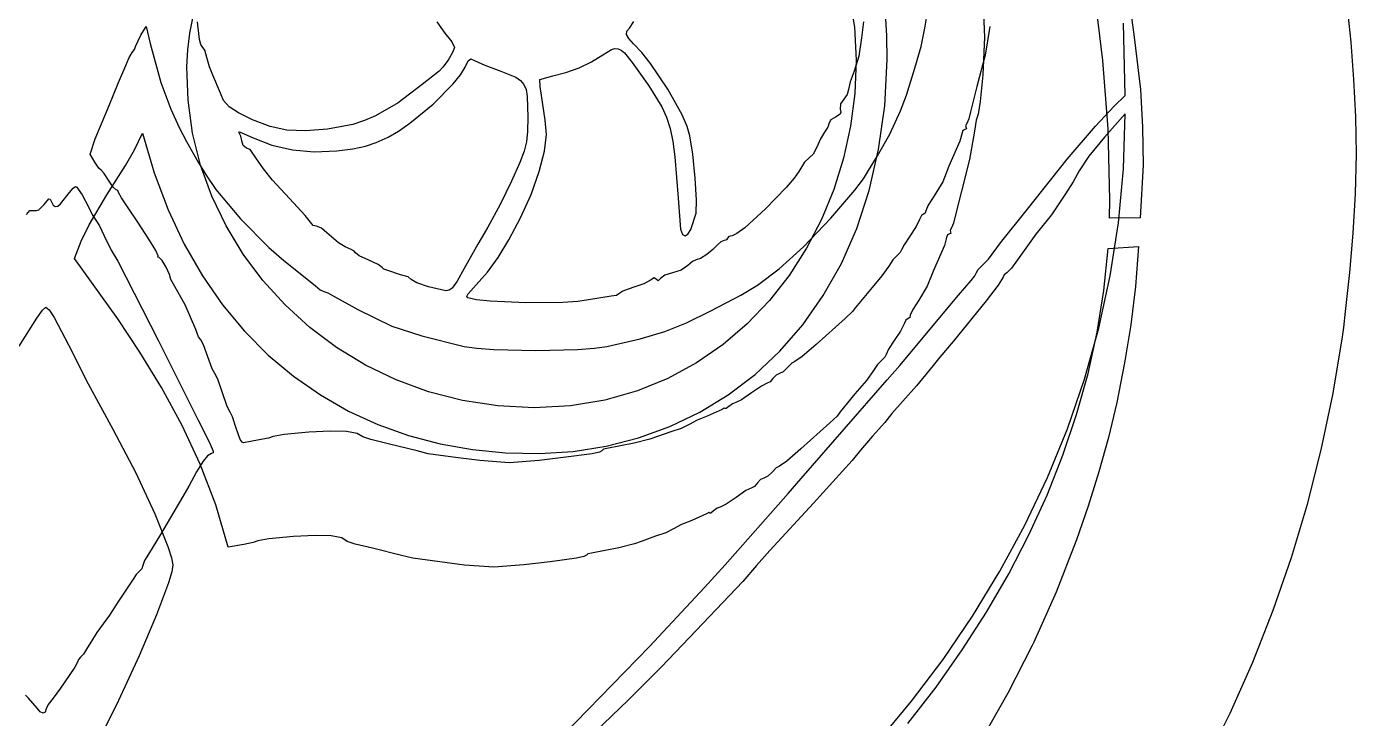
# Model space of a CAD drawing. Extents: x -80 to 1506, y -145 to 630.
# Drawn here: x 298.1 to 492.2, y 171.8 to 272.7 of the extents above; entities that cross this region are included whole.
import ezdxf

# ---------------------------------------------------------------- set-up
doc = ezdxf.new("R2010")
doc.units = 0

msp = doc.modelspace()

# ---------------------------------------------------------------- linework, layer by layer
at = {"layer": 'logo 3d printing', "color": 4}
for p, q in [((458.731595, 278.850338), (459.807508, 271.19766)), ((321.939776, 271.776758), (322.934577, 276.611665)), ((418.157172, 277.373759), (418.959624, 272.630155)), ((437.678915, 276.897787), (437.93803, 271.179763)), ((455.237572, 267.761421), (454.028069, 277.375766)), ((491.44788, 270.437718), (490.87834, 275.867563)), ((423.703747, 271.34649), (423.47011, 274.669636)), ((321.657926, 269.327704), (321.939776, 271.776758)), ((418.959624, 272.630155), (419.235326, 267.802865)), ((423.747777, 267.911831), (423.703747, 271.34649)), ((437.93803, 271.179763), (437.69105, 265.697092)), ((459.807508, 271.19766), (460.702688, 263.55782)), ((491.863038, 264.994994), (491.44788, 270.437718)), ((321.527424, 266.863093), (321.657926, 269.327704)), ((423.373737, 261.135456), (423.747777, 267.911831)), ((321.687034, 261.960866), (321.527424, 266.863093)), ((321.527424, 266.863093), (321.527424, 266.863093)), ((419.235326, 267.802865), (419.024269, 262.963293)), ((455.979984, 257.778279), (455.237572, 267.761421)), ((437.69105, 265.697092), (437.312894, 261.779488)), ((492.12361, 259.542681), (491.863038, 264.994994)), ((419.024269, 262.963293), (418.398421, 258.1851)), ((460.702688, 263.55782), (460.995148, 258.026126)), ((322.361326, 257.158162), (321.687034, 261.960866)), ((422.487742, 254.77015), (423.373737, 261.135456)), ((437.312894, 261.779488), (436.998703, 259.944049)), ((418.398421, 258.1851), (417.368761, 253.502899)), ((436.735555, 259.073129), (436.480006, 257.474604)), ((436.998703, 259.944049), (436.735555, 259.073129)), ((492.229394, 254.084071), (492.12361, 259.542681)), ((313.851515, 254.744644), (315.060076, 257.171723)), ((315.060076, 257.171723), (316.749881, 251.395601)), ((323.525997, 252.484889), (322.361326, 257.158162)), ((436.480006, 257.474604), (435.768214, 253.310243)), ((456.237284, 247.423203), (455.979984, 257.778279)), ((460.995148, 258.026126), (461.097912, 252.487766)), ((312.550765, 252.47397), (313.851515, 254.744644)), ((421.119505, 248.818789), (422.487742, 254.77015)), ((309.837709, 248.169879), (312.550765, 252.47397)), ((325.156739, 247.970955), (323.525997, 252.484889)), ((417.368761, 253.502899), (415.946269, 248.951304)), ((435.768214, 253.310243), (434.576107, 248.718547)), ((461.097912, 252.487766), (460.688351, 244.813184)), ((492.083162, 248.330413), (492.229394, 254.084071)), ((316.749881, 251.395601), (318.779319, 246.004964)), ((415.946269, 248.951304), (414.141925, 244.564926)), ((419.298742, 243.284249), (421.119505, 248.818789)), ((434.576107, 248.718547), (433.654482, 245.040853)), ((307.250933, 243.795536), (309.837709, 248.169879)), ((327.229249, 243.646266), (325.156739, 247.970955)), ((456.197039, 244.75753), (456.237284, 247.423203)), ((491.764962, 242.584983), (492.083162, 248.330413)), ((318.779319, 246.004964), (321.130741, 240.998768)), ((433.654482, 245.040853), (433.411281, 244.021847)), ((460.688351, 244.813184), (456.197039, 244.75753)), ((306.108034, 241.437046), (307.250933, 243.795536)), ((329.719221, 239.540732), (327.229249, 243.646266)), ((414.141925, 244.564926), (411.966709, 240.378379)), ((417.055168, 238.169403), (419.298742, 243.284249)), ((433.110442, 243.357425), (432.937207, 242.998449)), ((432.937207, 242.998449), (433.000743, 242.71362)), ((433.000743, 242.71362), (433.043926, 242.549705)), ((433.411281, 244.021847), (433.110442, 243.357425)), ((305.120463, 238.887025), (306.108034, 241.437046)), ((321.130741, 240.998768), (323.786495, 236.375973)), ((432.088064, 240.764435), (430.491618, 237.123193)), ((432.409854, 241.963953), (432.088064, 240.764435)), ((432.530825, 242.329442), (432.409854, 241.963953)), ((432.821616, 242.481549), (432.530825, 242.329442)), ((433.043926, 242.549705), (432.821616, 242.481549)), ((491.275068, 236.85164), (491.764962, 242.584983)), ((311.441729, 230.096759), (305.120463, 238.887025)), ((332.602349, 235.684258), (329.719221, 239.540732)), ((411.966709, 240.378379), (409.431601, 236.426276)), ((455.352806, 234.231069), (455.97318, 240.369285)), ((455.97318, 240.369285), (460.436355, 240.659325)), ((455.97318, 240.369285), (455.97318, 240.369285)), ((460.436355, 240.659325), (459.969719, 234.798884)), ((414.418496, 233.477129), (417.055168, 238.169403)), ((430.491618, 237.123193), (429.587632, 234.829037)), ((490.613756, 231.13424), (491.275068, 236.85164)), ((323.786495, 236.375973), (326.728932, 232.135535)), ((335.854329, 232.106753), (332.602349, 235.684258)), ((409.431601, 236.426276), (406.547581, 232.743231)), ((411.418443, 229.210299), (414.418496, 233.477129)), ((429.587632, 234.829037), (428.35291, 232.804967)), ((454.376924, 228.140688), (455.352806, 234.231069)), ((459.969719, 234.798884), (459.294339, 229.205861)), ((299.596391, 230.17514), (300.441615, 231.341928)), ((300.441615, 231.341928), (300.951618, 231.768929)), ((300.951618, 231.768929), (301.429435, 231.392916)), ((301.429435, 231.392916), (302.145819, 230.292102)), ((326.728932, 232.135535), (329.9404, 228.276414)), ((339.450856, 228.838124), (335.854329, 232.106753)), ((406.547581, 232.743231), (403.32563, 229.363856)), ((427.480892, 231.441234), (427.118187, 230.601207)), ((428.35291, 232.804967), (427.480892, 231.441234)), ((490.379512, 228.799839), (490.613756, 231.13424)), ((297.041757, 226.091098), (299.596391, 230.17514)), ((302.145819, 230.292102), (304.240928, 226.311207)), ((314.670003, 225.225225), (311.441729, 230.096759)), ((403.32563, 229.363856), (399.776726, 226.322764)), ((408.084722, 225.371791), (411.418443, 229.210299)), ((426.215274, 229.340577), (425.692845, 228.299709)), ((426.484817, 229.901165), (426.215274, 229.340577)), ((426.789116, 230.134327), (426.484817, 229.901165)), ((427.021491, 230.271437), (426.789116, 230.134327)), ((427.118187, 230.601207), (427.021491, 230.271437)), ((459.294339, 229.205861), (458.392366, 223.643345)), ((329.9404, 228.276414), (333.403249, 224.797566)), ((343.367623, 225.908279), (339.450856, 228.838124)), ((425.692845, 228.299709), (424.780484, 226.911941)), ((453.05327, 222.10349), (454.376924, 228.140688)), ((488.786231, 219.017444), (490.1276, 227.131849)), ((490.1276, 227.131849), (490.379512, 228.799839)), ((304.240928, 226.311207), (307.130227, 220.616516)), ((317.81176, 220.058591), (314.670003, 225.225225)), ((347.580327, 223.347126), (343.367623, 225.908279)), ((399.776726, 226.322764), (395.911851, 223.654568)), ((404.447049, 221.964479), (408.084722, 225.371791)), ((423.939988, 225.64754), (423.59041, 224.903309)), ((424.780484, 226.911941), (423.939988, 225.64754)), ((333.403249, 224.797566), (337.099829, 221.697949)), ((352.064661, 221.184571), (347.580327, 223.347126)), ((395.911851, 223.654568), (391.741985, 221.393882)), ((422.312172, 223.432378), (421.726191, 222.549604)), ((422.937206, 224.06875), (422.312172, 223.432378)), ((423.398491, 224.504032), (422.937206, 224.06875)), ((423.59041, 224.903309), (423.398491, 224.504032)), ((458.392366, 223.643345), (457.245946, 217.874424)), ((337.099829, 221.697949), (341.012489, 218.976523)), ((391.741985, 221.393882), (387.278106, 219.575318)), ((400.535139, 218.991238), (404.447049, 221.964479)), ((421.726191, 222.549604), (420.703015, 221.111686)), ((451.389581, 216.124824), (453.05327, 222.10349)), ((307.130227, 220.616516), (310.706996, 213.998299)), ((320.768295, 214.613735), (317.81176, 220.058591)), ((356.796321, 219.450522), (352.064661, 221.184571)), ((361.751001, 218.174888), (356.796321, 219.450522)), ((387.278106, 219.575318), (382.531196, 218.23349)), ((420.703015, 221.111686), (419.027441, 219.140896)), ((341.012489, 218.976523), (345.123579, 216.632243)), ((366.904397, 217.387575), (361.751001, 218.174888)), ((377.512235, 217.40301), (372.232202, 217.118492)), ((382.531196, 218.23349), (377.512235, 217.40301)), ((396.378705, 216.454944), (400.535139, 218.991238)), ((419.027441, 219.140896), (416.865026, 216.495063)), ((457.245946, 217.874424), (456.020637, 212.797476)), ((487.105301, 210.993599), (488.786231, 219.017444)), ((345.123579, 216.632243), (349.415448, 214.664069)), ((372.232202, 217.118492), (366.904397, 217.387575)), ((392.007464, 214.358471), (396.378705, 216.454944)), ((416.415283, 215.903024), (415.36572, 214.894891)), ((416.865026, 216.495063), (416.415283, 215.903024)), ((449.393594, 210.210041), (451.389581, 216.124824)), ((310.706996, 213.998299), (314.074953, 207.641984)), ((323.4409, 208.907532), (320.768295, 214.613735)), ((349.415448, 214.664069), (353.870447, 213.070958)), ((387.45113, 212.704695), (392.007464, 214.358471)), ((415.36572, 214.894891), (411.134024, 211.10253)), ((353.870447, 213.070958), (358.470923, 211.851867)), ((358.470923, 211.851867), (363.199227, 211.005756)), ((382.739418, 211.496492), (387.45113, 212.704695)), ((456.020637, 212.797476), (454.632399, 207.763414)), ((363.199227, 211.005756), (368.037709, 210.531581)), ((368.037709, 210.531581), (372.968718, 210.428301)), ((372.968718, 210.428301), (377.902042, 210.736735)), ((377.902042, 210.736735), (382.739418, 211.496492)), ((411.134024, 211.10253), (409.079831, 209.345573)), ((447.073044, 204.364489), (449.393594, 210.210041)), ((485.089913, 203.070076), (487.105301, 210.993599)), ((325.730868, 202.95686), (323.4409, 208.907532)), ((406.947003, 207.732938), (406.309939, 207.110059)), ((407.5453, 208.355806), (406.947003, 207.732938)), ((408.009739, 208.614882), (407.5453, 208.355806)), ((409.079831, 209.345573), (408.009739, 208.614882)), ((454.632399, 207.763414), (453.082362, 202.776104)), ((314.074953, 207.641984), (316.856265, 201.650329)), ((404.811597, 206.145438), (404.380319, 205.647139)), ((405.269679, 206.643736), (404.811597, 206.145438)), ((405.752526, 206.850993), (405.269679, 206.643736)), ((406.309939, 207.110059), (405.752526, 206.850993)), ((401.675177, 204.028771), (400.22381, 203.032174)), ((403.121671, 205.025368), (401.675177, 204.028771)), ((403.962164, 205.439882), (403.121671, 205.025368)), ((404.380319, 205.647139), (403.962164, 205.439882)), ((444.435668, 198.593518), (447.073044, 204.364489)), ((327.539491, 196.778595), (325.730868, 202.95686)), ((398.392142, 202.06315), (398.000545, 201.743364)), ((398.908513, 202.454747), (398.392142, 202.06315)), ((399.371651, 202.61766), (398.908513, 202.454747)), ((400.22381, 203.032174), (399.371651, 202.61766)), ((453.082362, 202.776104), (451.37166, 197.839412)), ((482.745172, 195.256634), (485.089913, 203.070076)), ((316.856265, 201.650329), (318.754906, 196.886129)), ((393.722415, 200.065796), (392.572974, 199.448728)), ((395.209974, 200.665275), (393.722415, 200.065796)), ((397.38839, 201.624915), (395.209974, 200.665275)), ((397.705742, 201.816579), (397.38839, 201.624915)), ((397.837632, 201.753354), (397.705742, 201.816579)), ((398.000545, 201.743364), (397.837632, 201.753354)), ((337.05896, 198.31648), (333.466087, 197.983747)), ((340.24094, 198.470991), (337.05896, 198.31648)), ((342.582722, 198.409564), (340.24094, 198.470991)), ((344.130601, 198.1281), (342.582722, 198.409564)), ((344.930871, 197.622496), (344.130601, 198.1281)), ((389.900132, 198.362821), (387.959854, 197.673804)), ((391.412935, 198.869939), (389.900132, 198.362821)), ((392.572974, 199.448728), (391.412935, 198.869939)), ((441.489202, 192.902477), (444.435668, 198.593518)), ((318.754906, 196.886129), (319.280717, 195.233948)), ((329.835849, 197.188128), (327.539491, 196.778595)), ((331.198784, 197.435605), (329.835849, 197.188128)), ((331.868724, 197.691951), (331.198784, 197.435605)), ((333.466087, 197.983747), (331.868724, 197.691951)), ((346.09563, 197.221388), (344.930871, 197.622496)), ((348.635038, 196.622583), (346.09563, 197.221388)), ((352.859001, 195.570317), (348.635038, 196.622583)), ((384.558787, 196.685779), (380.574663, 195.914882)), ((386.853646, 197.276838), (384.558787, 196.685779)), ((387.959854, 197.673804), (386.853646, 197.276838)), ((451.290634, 197.618912), (448.404992, 190.198778)), ((451.37166, 197.839412), (451.290634, 197.618912)), ((319.280717, 195.233948), (319.47485, 194.212179)), ((319.47485, 194.212179), (319.317336, 193.18281)), ((319.47485, 194.212179), (319.47485, 194.212179)), ((354.486527, 195.160424), (352.859001, 195.570317)), ((358.459363, 194.62222), (354.486527, 195.160424)), ((362.031224, 194.169676), (358.459363, 194.62222)), ((366.318391, 193.861645), (362.031224, 194.169676)), ((370.683113, 194.184634), (366.318391, 193.861645)), ((374.554298, 194.657018), (370.683113, 194.184634)), ((378.395784, 195.148846), (374.554298, 194.657018)), ((379.467512, 195.390792), (378.395784, 195.148846)), ((379.845965, 195.607316), (379.467512, 195.390792)), ((380.059988, 195.824451), (379.845965, 195.607316)), ((380.574663, 195.914882), (380.059988, 195.824451)), ((480.076182, 187.563034), (482.745172, 195.256634)), ((319.317336, 193.18281), (318.838769, 191.557314)), ((438.241382, 187.296716), (441.489202, 192.902477)), ((318.838769, 191.557314), (317.082474, 186.882249)), ((448.404992, 190.198778), (445.157804, 182.927382)), ((317.082474, 186.882249), (314.533966, 180.915612)), ((434.699945, 181.781583), (438.241382, 187.296716)), ((477.088047, 179.999035), (480.076182, 187.563034)), ((445.157804, 182.927382), (444.912496, 182.424124)), ((314.533966, 180.915612), (311.521242, 174.386033)), ((430.872626, 176.362429), (434.699945, 181.781583)), ((444.912496, 182.424124), (441.373528, 175.490534)), ((473.785871, 172.5744), (477.088047, 179.999035)), ((426.767163, 171.044602), (430.872626, 176.362429)), ((441.373528, 175.490534), (437.505292, 168.732479)), ((311.521242, 174.386033), (308.372303, 168.022138)), ((470.174757, 165.298886), (473.785871, 172.5744))]:
    msp.add_line(p, q, dxfattribs=at)
at = {"layer": 'owl face', "color": 4}
for p, q in [((429.246961, 272.492414), (429.522244, 274.214396)), ((314.788211, 271.479292), (315.556053, 272.714014)), ((315.556053, 272.714014), (316.164045, 270.24457)), ((323.357395, 270.816193), (323.077925, 273.393775)), ((357.993632, 273.42308), (359.192463, 271.769332)), ((359.192463, 271.769332), (360.17545, 270.472073)), ((385.693236, 271.553922), (385.73247, 272.04557)), ((385.73247, 272.04557), (386.114911, 272.499638)), ((386.114911, 272.499638), (386.782486, 273.445866)), ((420.29978, 273.419634), (419.98931, 271.097361)), ((428.722737, 269.818238), (429.246961, 272.492414)), ((438.737784, 272.714607), (438.025992, 268.550245)), ((458.494864, 262.663263), (458.228667, 273.196682)), ((313.878754, 269.39542), (314.019269, 269.828941)), ((314.019269, 269.828941), (314.788211, 271.479292)), ((316.164045, 270.24457), (317.732047, 264.545604)), ((323.539498, 270.121894), (323.357395, 270.816193)), ((323.748202, 269.832356), (323.539498, 270.121894)), ((324.135951, 269.28596), (323.748202, 269.832356)), ((360.17545, 270.472073), (360.58427, 269.671405)), ((386.012978, 270.964077), (385.693236, 271.553922)), ((386.707465, 270.215416), (386.012978, 270.964077)), ((387.922247, 268.920358), (386.707465, 270.215416)), ((419.98931, 271.097361), (419.594697, 268.40784)), ((427.791203, 266.67158), (428.722737, 269.818238)), ((312.621366, 267.059636), (313.075239, 268.189234)), ((313.075239, 268.189234), (313.541918, 268.937091)), ((313.541918, 268.937091), (313.878754, 269.39542)), ((324.439986, 268.213445), (324.135951, 269.28596)), ((324.80069, 266.856429), (324.439986, 268.213445)), ((360.299501, 268.952397), (359.639171, 267.841882)), ((360.58427, 269.671405), (360.299501, 268.952397)), ((362.594532, 267.743012), (362.957251, 268.03429)), ((362.957251, 268.03429), (363.593352, 267.736094)), ((362.957251, 268.03429), (362.957251, 268.03429)), ((380.602654, 267.580255), (382.215051, 268.586571)), ((382.215051, 268.586571), (383.491031, 269.360097)), ((383.491031, 269.360097), (384.00351, 269.503857)), ((384.00351, 269.503857), (384.472184, 269.475387)), ((384.472184, 269.475387), (384.926951, 269.267017)), ((384.926951, 269.267017), (385.397715, 268.871075)), ((385.397715, 268.871075), (386.506833, 267.485791)), ((389.203558, 267.321456), (387.922247, 268.920358)), ((419.594697, 268.40784), (418.917741, 266.23233)), ((438.025992, 268.550245), (436.833885, 263.95855)), ((311.559194, 264.575854), (312.621366, 267.059636)), ((325.324696, 265.626032), (324.80069, 266.856429)), ((358.355702, 266.23899), (355.886258, 264.276671)), ((358.894249, 266.788025), (358.355702, 266.23899)), ((359.639171, 267.841882), (358.894249, 266.788025)), ((361.464868, 265.693997), (362.129324, 266.798467)), ((362.129324, 266.798467), (362.594532, 267.743012)), ((363.593352, 267.736094), (365.026018, 267.072597)), ((365.026018, 267.072597), (367.34163, 266.216948)), ((367.34163, 266.216948), (369.537975, 265.350151)), ((374.943991, 265.525109), (376.841487, 265.996565)), ((376.841487, 265.996565), (378.769587, 266.699266)), ((378.769587, 266.699266), (380.602654, 267.580255)), ((386.506833, 267.485791), (388.943737, 264.071015)), ((391.727722, 263.599979), (389.203558, 267.321456)), ((418.917741, 266.23233), (418.331082, 264.663114)), ((426.561984, 262.7249), (427.791203, 266.67158)), ((310.157989, 261.227231), (311.559194, 264.575854)), ((317.732047, 264.545604), (319.167058, 260.64845)), ((326.403406, 263.02431), (325.324696, 265.626032)), ((355.886258, 264.276671), (352.375896, 261.592155)), ((357.473017, 261.424353), (360.406699, 264.37509)), ((360.406699, 264.37509), (361.464868, 265.693997)), ((369.537975, 265.350151), (370.236741, 264.877283)), ((370.236741, 264.877283), (370.720504, 264.290344)), ((370.720504, 264.290344), (371.027714, 263.523515)), ((373.051663, 265.014146), (374.943991, 265.525109)), ((373.077744, 263.960554), (373.051663, 265.014146)), ((388.943737, 264.071015), (390.856022, 261.020692)), ((418.331082, 264.663114), (418.087048, 263.552855)), ((326.88278, 261.921379), (326.403406, 263.02431)), ((371.027714, 263.523515), (371.196822, 262.510977)), ((371.196822, 262.510977), (371.274538, 259.485497)), ((373.421515, 261.708505), (373.077744, 263.960554)), ((393.803856, 259.826697), (391.727722, 263.599979)), ((417.38756, 262.136241), (416.907715, 261.4558)), ((417.88165, 262.813613), (417.38756, 262.136241)), ((418.087048, 263.552855), (417.88165, 262.813613)), ((425.693276, 260.431844), (426.561984, 262.7249)), ((436.833885, 263.95855), (435.91226, 260.280856)), ((456.858724, 261.089192), (458.494864, 262.663263)), ((309.133833, 258.78203), (310.157989, 261.227231)), ((319.167058, 260.64845), (320.374772, 258.002617)), ((327.699755, 261.008234), (326.88278, 261.921379)), ((329.047192, 260.12486), (327.699755, 261.008234)), ((331.117956, 259.111242), (329.047192, 260.12486)), ((352.375896, 261.592155), (349.074659, 259.69165)), ((354.055878, 258.607035), (357.473017, 261.424353)), ((373.823502, 259.043368), (373.421515, 261.708505)), ((390.856022, 261.020692), (391.529837, 259.506963)), ((416.95758, 260.251835), (416.877451, 259.944016)), ((416.907715, 261.4558), (416.895336, 260.675515)), ((416.895336, 260.675515), (416.95758, 260.251835)), ((424.106312, 257.014839), (425.693276, 260.431844)), ((435.91226, 260.280856), (435.669044, 259.261864)), ((454.153778, 258.16978), (456.858724, 261.089192)), ((308.136149, 256.364966), (309.133833, 258.78203)), ((333.665939, 258.127642), (331.117956, 259.111242)), ((345.723516, 258.452883), (342.063437, 257.753584)), ((347.421515, 258.997191), (345.723516, 258.452883)), ((349.074659, 259.69165), (347.421515, 258.997191)), ((352.393387, 257.454901), (354.055878, 258.607035)), ((371.274538, 259.485497), (371.229954, 257.422019)), ((373.99039, 256.99672), (373.823502, 259.043368)), ((391.529837, 259.506963), (392.053526, 257.854662)), ((394.52513, 258.163039), (393.803856, 259.826697)), ((394.955861, 256.777321), (394.52513, 258.163039)), ((415.264826, 258.659743), (415.072294, 258.066258)), ((415.534764, 259.108564), (415.264826, 258.659743)), ((416.183713, 259.499241), (415.534764, 259.108564)), ((416.877451, 259.944016), (416.183713, 259.499241)), ((435.368192, 258.597456), (435.194971, 258.238466)), ((435.194971, 258.238466), (435.25852, 257.953623)), ((435.669044, 259.261864), (435.368192, 258.597456)), ((450.013606, 253.382018), (454.153778, 258.16978)), ((458.454873, 259.997307), (455.447523, 256.594998)), ((458.220155, 251.978424), (458.454873, 259.997307)), ((307.378213, 254.127028), (308.136149, 256.364966)), ((320.374772, 258.002617), (321.47335, 255.95707)), ((329.11319, 257.301605), (329.14423, 257.370357)), ((329.414519, 256.752189), (329.11319, 257.301605)), ((329.14423, 257.370357), (329.544281, 257.242045)), ((329.539826, 256.030476), (329.414519, 256.752189)), ((329.544281, 257.242045), (331.180242, 256.499586)), ((331.180242, 256.499586), (333.933892, 255.411428)), ((336.122458, 257.600425), (333.665939, 258.127642)), ((338.813096, 257.489202), (336.122458, 257.600425)), ((342.063437, 257.753584), (338.813096, 257.489202)), ((349.165645, 255.793984), (350.882881, 256.583914)), ((350.882881, 256.583914), (352.393387, 257.454901)), ((371.229954, 257.422019), (371.071874, 255.911862)), ((373.716106, 254.568748), (373.99039, 256.99672)), ((392.053526, 257.854662), (392.455659, 255.954144)), ((395.367729, 254.103308), (394.955861, 256.777321)), ((414.002305, 256.328827), (413.462922, 255.108258)), ((414.609421, 257.327993), (414.002305, 256.328827)), ((415.072294, 258.066258), (414.609421, 257.327993)), ((422.327014, 253.839839), (424.106312, 257.014839)), ((434.667604, 257.203956), (434.345814, 256.004437)), ((434.788596, 257.569444), (434.667604, 257.203956)), ((435.079366, 257.721552), (434.788596, 257.569444)), ((435.3017, 257.789708), (435.079366, 257.721552)), ((435.25852, 257.953623), (435.3017, 257.789708)), ((455.447523, 256.594998), (453.18987, 253.823916)), ((321.47335, 255.95707), (323.16832, 252.941356)), ((329.720984, 255.355422), (329.539826, 256.030476)), ((330.245381, 255.001381), (329.720984, 255.355422)), ((330.74368, 254.779551), (330.245381, 255.001381)), ((330.950937, 254.505291), (330.74368, 254.779551)), ((331.568298, 253.565462), (330.950937, 254.505291)), ((333.933892, 255.411428), (336.935805, 254.720968)), ((336.935805, 254.720968), (340.110914, 254.439983)), ((340.110914, 254.439983), (343.384152, 254.580249)), ((343.384152, 254.580249), (345.756931, 254.883181)), ((345.756931, 254.883181), (347.570545, 255.257416)), ((347.570545, 255.257416), (349.165645, 255.793984)), ((370.726977, 254.534192), (370.121942, 252.868176)), ((371.071874, 255.911862), (370.726977, 254.534192)), ((372.946059, 251.562821), (373.716106, 254.568748)), ((392.455659, 255.954144), (392.764806, 253.695766)), ((413.462922, 255.108258), (412.936588, 254.087891)), ((434.345814, 256.004437), (432.749367, 252.363196)), ((308.08707, 252.925382), (307.378213, 254.127028)), ((308.662059, 252.076719), (308.08707, 252.925382)), ((323.16832, 252.941356), (324.310396, 251.027209)), ((332.68285, 251.985131), (331.568298, 253.565462)), ((370.121942, 252.868176), (368.924369, 250.161847)), ((392.764806, 253.695766), (393.218416, 247.666849)), ((395.710597, 250.618276), (395.367729, 254.103308)), ((411.657528, 252.923873), (410.823692, 251.596454)), ((412.361041, 253.569809), (411.657528, 252.923873)), ((412.936588, 254.087891), (412.361041, 253.569809)), ((421.023937, 251.723172), (422.327014, 253.839839)), ((432.749367, 252.363196), (431.845381, 250.06904)), ((444.198276, 246.079518), (450.013606, 253.382018)), ((453.18987, 253.823916), (451.764259, 251.656709)), ((309.04894, 251.723737), (308.662059, 252.076719)), ((309.460674, 251.309223), (309.04894, 251.723737)), ((310.095166, 250.312626), (309.460674, 251.309223)), ((324.310396, 251.027209), (325.751372, 248.97592)), ((334.001794, 250.320531), (332.68285, 251.985131)), ((371.759457, 248.234577), (372.946059, 251.562821)), ((395.89961, 247.392477), (395.710597, 250.618276)), ((410.143532, 250.590151), (409.008623, 249.242817)), ((410.823692, 251.596454), (410.143532, 250.590151)), ((419.033299, 248.847932), (420.280633, 250.505414)), ((420.280633, 250.505414), (421.023937, 251.723172)), ((451.764259, 251.656709), (450.899618, 250.055144)), ((457.494284, 244.091659), (458.220155, 251.978424)), ((303.062217, 246.873691), (304.368031, 248.49153)), ((304.368031, 248.49153), (304.939968, 249.16444)), ((304.939968, 249.16444), (305.283052, 249.399919)), ((305.283052, 249.399919), (305.474289, 249.314268)), ((305.283052, 249.399919), (305.283052, 249.399919)), ((305.474289, 249.314268), (305.66614, 249.020697)), ((305.66614, 249.020697), (306.236088, 248.196608)), ((310.752307, 249.316028), (310.095166, 250.312626)), ((311.218524, 248.901514), (310.752307, 249.316028)), ((311.451727, 248.793557), (311.218524, 248.901514)), ((311.548724, 248.533835), (311.451727, 248.793557)), ((311.963237, 247.724754), (311.548724, 248.533835)), ((325.751372, 248.97592), (329.326409, 244.684691)), ((336.475211, 247.65587), (334.001794, 250.320531)), ((368.924369, 250.161847), (367.234996, 246.761205)), ((409.008623, 249.242817), (405.979563, 246.110926)), ((415.526298, 244.763258), (419.033299, 248.847932)), ((431.845381, 250.06904), (430.610659, 248.04497)), ((450.899618, 250.055144), (449.760594, 248.340062)), ((299.894237, 245.995811), (300.664965, 246.781659)), ((300.664965, 246.781659), (301.390248, 247.604411)), ((301.390248, 247.604411), (301.568625, 247.52262)), ((301.568625, 247.52262), (301.734869, 247.15041)), ((301.734869, 247.15041), (301.995627, 246.671706)), ((301.995627, 246.671706), (302.314014, 246.46394)), ((302.314014, 246.46394), (302.674665, 246.53023)), ((302.674665, 246.53023), (303.062217, 246.873691)), ((306.236088, 248.196608), (307.141739, 246.432719)), ((312.959835, 246.296462), (311.963237, 247.724754)), ((338.802511, 245.172706), (336.475211, 247.65587)), ((367.234996, 246.761205), (365.455204, 243.443546)), ((370.235508, 244.839659), (371.759457, 248.234577)), ((393.218416, 247.666849), (393.594188, 243.166632)), ((395.849912, 245.496165), (395.89961, 247.392477)), ((429.738642, 246.681237), (429.375937, 245.84121)), ((430.610659, 248.04497), (429.738642, 246.681237)), ((449.760594, 248.340062), (448.426106, 246.260874)), ((298.117796, 245.30273), (298.595761, 245.870793)), ((298.595761, 245.870793), (299.199836, 245.903552)), ((299.199836, 245.903552), (299.547007, 245.868632)), ((299.547007, 245.868632), (299.894237, 245.995811)), ((307.141739, 246.432719), (307.750429, 245.207913)), ((307.750429, 245.207913), (308.246385, 244.492441)), ((314.370946, 244.170426), (312.959835, 246.296462)), ((329.326409, 244.684691), (333.486197, 240.513224)), ((339.770381, 243.944535), (338.802511, 245.172706)), ((368.532163, 241.591245), (370.235508, 244.839659)), ((395.072168, 243.107746), (395.849912, 245.496165)), ((405.979563, 246.110926), (402.946529, 243.372518)), ((411.502438, 240.568068), (415.526298, 244.763258)), ((428.473052, 244.580579), (427.950609, 243.539723)), ((428.742602, 245.141168), (428.473052, 244.580579)), ((429.046866, 245.374329), (428.742602, 245.141168)), ((429.279262, 245.51144), (429.046866, 245.374329)), ((429.375937, 245.84121), (429.279262, 245.51144)), ((440.291728, 241.188755), (444.198276, 246.079518)), ((447.701275, 245.234516), (445.437553, 242.432427)), ((448.426106, 246.260874), (447.701275, 245.234516)), ((308.246385, 244.492441), (308.777273, 243.67333)), ((308.777273, 243.67333), (309.469536, 242.199386)), ((315.951814, 241.697115), (314.370946, 244.170426)), ((339.968399, 243.708566), (339.770381, 243.944535)), ((340.444526, 243.610497), (339.968399, 243.708566)), ((341.168644, 243.325516), (340.444526, 243.610497)), ((341.962571, 242.640358), (341.168644, 243.325516)), ((343.656754, 241.169522), (341.962571, 242.640358)), ((365.455204, 243.443546), (363.986374, 240.986169)), ((393.594188, 243.166632), (393.854924, 242.390856)), ((394.646925, 242.436608), (395.072168, 243.107746)), ((402.946529, 243.372518), (401.806652, 242.517038)), ((427.950609, 243.539723), (427.038234, 242.151944)), ((456.295656, 236.345184), (457.494284, 244.091659)), ((309.469536, 242.199386), (310.490926, 240.082719)), ((317.001162, 240.064989), (315.951814, 241.697115)), ((344.618811, 240.580434), (343.656754, 241.169522)), ((363.986374, 240.986169), (361.995381, 237.41761)), ((366.970652, 239.010546), (368.532163, 241.591245)), ((393.854924, 242.390856), (394.238734, 242.198793)), ((394.238734, 242.198793), (394.646925, 242.436608)), ((398.968694, 240.86154), (398.310714, 240.177121)), ((399.443815, 241.307959), (398.968694, 240.86154)), ((399.938833, 241.493774), (399.443815, 241.307959)), ((400.298504, 241.597402), (399.938833, 241.493774)), ((400.448159, 241.846552), (400.298504, 241.597402)), ((400.645429, 242.095701), (400.448159, 241.846552)), ((401.119538, 242.199329), (400.645429, 242.095701)), ((401.806652, 242.517038), (401.119538, 242.199329)), ((426.197737, 240.887543), (425.848159, 240.143312)), ((427.038234, 242.151944), (426.197737, 240.887543)), ((438.548328, 238.811195), (440.291728, 241.188755)), ((445.437553, 242.432427), (442.757419, 238.68222)), ((310.490926, 240.082719), (311.425251, 238.495219)), ((317.30394, 239.252478), (317.001162, 240.064989)), ((317.25852, 239.090927), (317.30394, 239.252478)), ((317.470423, 239.023737), (317.25852, 239.090927)), ((317.891279, 238.59645), (317.470423, 239.023737)), ((333.486197, 240.513224), (335.658111, 238.611635)), ((345.50302, 240.195721), (344.618811, 240.580434)), ((345.939029, 239.975902), (345.50302, 240.195721)), ((346.120381, 239.722237), (345.939029, 239.975902)), ((346.690343, 239.289749), (346.120381, 239.722237)), ((348.060659, 238.640197), (346.690343, 239.289749)), ((365.415624, 236.893424), (366.970652, 239.010546)), ((396.490491, 238.899659), (395.848276, 238.671552)), ((397.397975, 239.462338), (396.490491, 238.899659)), ((398.310714, 240.177121), (397.397975, 239.462338)), ((407.961225, 237.361278), (411.502438, 240.568068)), ((425.194984, 239.308753), (424.569936, 238.672381)), ((425.656255, 239.744035), (425.194984, 239.308753)), ((425.848159, 240.143312), (425.656255, 239.744035)), ((437.666384, 237.902242), (438.548328, 238.811195)), ((311.425251, 238.495219), (317.364025, 226.853552)), ((318.475385, 237.618986), (317.891279, 238.59645)), ((318.980068, 236.547939), (318.475385, 237.618986)), ((335.658111, 238.611635), (337.8235, 236.90707)), ((337.8235, 236.90707), (340.289078, 234.878598)), ((349.430986, 237.998857), (348.060659, 238.640197)), ((350.000937, 237.586266), (349.430986, 237.998857)), ((350.255501, 237.34619), (350.000937, 237.586266)), ((350.867444, 237.119386), (350.255501, 237.34619)), ((352.719527, 236.526832), (350.867444, 237.119386)), ((361.995381, 237.41761), (360.967927, 235.569047)), ((363.731725, 235.035739), (365.415624, 236.893424)), ((393.686298, 237.186403), (392.419699, 236.785856)), ((394.648267, 237.84529), (393.686298, 237.186403)), ((395.316544, 238.42877), (394.648267, 237.84529)), ((395.848276, 238.671552), (395.316544, 238.42877)), ((404.787425, 234.993526), (407.961225, 237.361278)), ((423.98394, 237.789607), (422.960765, 236.351688)), ((424.569936, 238.672381), (423.98394, 237.789607)), ((436.551278, 236.340417), (436.78444, 236.833438)), ((436.78444, 236.833438), (437.043516, 237.302086)), ((437.043516, 237.302086), (437.666384, 237.902242)), ((441.189195, 236.812497), (440.818986, 236.497992)), ((441.866087, 237.482754), (441.189195, 236.812497)), ((442.757419, 238.68222), (441.866087, 237.482754)), ((319.162656, 235.839903), (318.980068, 236.547939)), ((319.573854, 235.134348), (319.162656, 235.839903)), ((321.258438, 232.150296), (319.573854, 235.134348)), ((340.289078, 234.878598), (340.979633, 234.318009)), ((353.842348, 236.207131), (352.719527, 236.526832)), ((354.255211, 235.815209), (353.842348, 236.207131)), ((355.106298, 235.325341), (354.255211, 235.815209)), ((356.764364, 234.775615), (355.106298, 235.325341)), ((360.967927, 235.569047), (360.231492, 234.544672)), ((362.567795, 233.708956), (363.731725, 235.035739)), ((388.205451, 235.205443), (386.601631, 234.645482)), ((389.212751, 235.736892), (388.205451, 235.205443)), ((389.724865, 236.045177), (389.212751, 235.736892)), ((390.054987, 235.826752), (389.724865, 236.045177)), ((390.329011, 235.631919), (390.054987, 235.826752)), ((390.63597, 235.978869), (390.329011, 235.631919)), ((391.292186, 236.452276), (390.63597, 235.978869)), ((392.419699, 236.785856), (391.292186, 236.452276)), ((402.389001, 233.516001), (404.787425, 234.993526)), ((422.960765, 236.351688), (421.28519, 234.380899)), ((434.138606, 233.555907), (435.99069, 235.681407)), ((435.99069, 235.681407), (436.551278, 236.340417)), ((439.943677, 234.997967), (438.209323, 232.731846)), ((440.664995, 236.153791), (439.943677, 234.997967)), ((440.818986, 236.497992), (440.664995, 236.153791)), ((454.642662, 228.747168), (456.295656, 236.345184)), ((340.979633, 234.318009), (341.520498, 234.084848)), ((341.520498, 234.084848), (342.102518, 233.888975)), ((342.102518, 233.888975), (342.891928, 233.417872)), ((342.891928, 233.417872), (346.453284, 231.446486)), ((359.324423, 234.182613), (356.764364, 234.775615)), ((359.822231, 234.255062), (359.324423, 234.182613)), ((360.231492, 234.544672), (359.822231, 234.255062)), ((362.405825, 233.340622), (362.567795, 233.708956)), ((362.516279, 233.157212), (362.405825, 233.340622)), ((363.781407, 232.86926), (362.516279, 233.157212)), ((383.426631, 233.374382), (380.163437, 232.85735)), ((384.236369, 233.479206), (383.426631, 233.374382)), ((384.573159, 233.722757), (384.236369, 233.479206)), ((385.169025, 234.135182), (384.573159, 233.722757)), ((386.601631, 234.645482), (385.169025, 234.135182)), ((397.979279, 231.233416), (402.389001, 233.516001)), ((421.28519, 234.380899), (419.122775, 231.735066)), ((425.571073, 223.291739), (434.138606, 233.555907)), ((322.824912, 228.528598), (321.258438, 232.150296)), ((346.453284, 231.446486), (351.412612, 229.008714)), ((365.765951, 232.645221), (363.781407, 232.86926)), ((370.992037, 232.404179), (365.765951, 232.645221)), ((376.392033, 232.464688), (370.992037, 232.404179)), ((378.593965, 232.617588), (376.392033, 232.464688)), ((380.163437, 232.85735), (378.593965, 232.617588)), ((394.441923, 229.487195), (397.979279, 231.233416)), ((418.673033, 231.143027), (417.62347, 230.134894)), ((419.122775, 231.735066), (418.673033, 231.143027)), ((438.209323, 232.731846), (433.384995, 226.764631)), ((391.279387, 228.229636), (394.441923, 229.487195)), ((417.62347, 230.134894), (413.391802, 226.342533)), ((323.230632, 227.469711), (322.824912, 228.528598)), ((323.534899, 227.029292), (323.230632, 227.469711)), ((351.412612, 229.008714), (355.835599, 227.587175)), ((355.835599, 227.587175), (361.995946, 226.067422)), ((382.809835, 226.067422), (387.674436, 227.182469)), ((387.674436, 227.182469), (391.279387, 228.229636)), ((452.553696, 221.305781), (454.642662, 228.747168)), ((317.364025, 226.853552), (323.23944, 215.211886)), ((323.936649, 226.303893), (323.534899, 227.029292)), ((324.576694, 224.559848), (323.936649, 226.303893)), ((361.995946, 226.067422), (363.824584, 225.806876)), ((363.824584, 225.806876), (366.324802, 225.620811)), ((366.324802, 225.620811), (372.438588, 225.472046)), ((372.438588, 225.472046), (378.534525, 225.62097)), ((378.534525, 225.62097), (381.012432, 225.807015)), ((381.012432, 225.807015), (382.809835, 226.067422)), ((413.391802, 226.342533), (411.337608, 224.585576)), ((433.384995, 226.764631), (431.404578, 224.482914)), ((325.215321, 222.815803), (324.576694, 224.559848)), ((409.803078, 223.595808), (409.204781, 222.97294)), ((410.267517, 223.854885), (409.803078, 223.595808)), ((411.337608, 224.585576), (410.267517, 223.854885)), ((423.75867, 221.175072), (425.571073, 223.291739)), ((430.43444, 223.261428), (428.032771, 220.308614)), ((431.404578, 224.482914), (430.43444, 223.261428)), ((325.614086, 222.090403), (325.215321, 222.815803)), ((326.032587, 221.261376), (325.614086, 222.090403)), ((407.069375, 221.38544), (406.638097, 220.887142)), ((407.527443, 221.883739), (407.069375, 221.38544)), ((408.010275, 222.090996), (407.527443, 221.883739)), ((408.567703, 222.350062), (408.010275, 222.090996)), ((409.204781, 222.97294), (408.567703, 222.350062)), ((450.047153, 214.029195), (452.553696, 221.305781)), ((326.718168, 219.268181), (326.032587, 221.261376)), ((405.379449, 220.265371), (403.932954, 219.268774)), ((406.219942, 220.679885), (405.379449, 220.265371)), ((406.638097, 220.887142), (406.219942, 220.679885)), ((411.208051, 206.776235), (423.75867, 221.175072)), ((428.032771, 220.308614), (424.416813, 216.251621)), ((327.402416, 217.274987), (326.718168, 219.268181)), ((401.166291, 217.69475), (400.64992, 217.303152)), ((401.629428, 217.857663), (401.166291, 217.69475)), ((402.481588, 218.272177), (401.629428, 217.857663)), ((403.932954, 219.268774), (402.481588, 218.272177)), ((327.817847, 216.445959), (327.402416, 217.274987)), ((328.169284, 215.770943), (327.817847, 216.445959)), ((328.699791, 214.147936), (328.169284, 215.770943)), ((397.467751, 215.905278), (395.980179, 215.305809)), ((399.64614, 216.864946), (397.467751, 215.905278)), ((399.963492, 217.056596), (399.64614, 216.864946)), ((400.095381, 216.993357), (399.963492, 217.056596)), ((400.258308, 216.983366), (400.095381, 216.993357)), ((400.64992, 217.303152), (400.258308, 216.983366)), ((424.416813, 216.251621), (423.378884, 214.945242)), ((323.23944, 215.211886), (324.777326, 212.12508)), ((329.302332, 212.475985), (328.699791, 214.147936)), ((339.316737, 213.556483), (335.723865, 213.22375)), ((342.498717, 213.710994), (339.316737, 213.556483)), ((344.8405, 213.649567), (342.498717, 213.710994)), ((346.388379, 213.368102), (344.8405, 213.649567)), ((392.157881, 213.602852), (390.217604, 212.913835)), ((393.670684, 214.109956), (392.157881, 213.602852)), ((394.830723, 214.68873), (393.670684, 214.109956)), ((395.980179, 215.305809), (394.830723, 214.68873)), ((423.378884, 214.945242), (421.614995, 212.951483)), ((447.141425, 206.92558), (450.047153, 214.029195)), ((324.777326, 212.12508), (325.376977, 210.78336)), ((329.564776, 212.092429), (329.302332, 212.475985)), ((329.797241, 212.018598), (329.564776, 212.092429)), ((332.093598, 212.428159), (329.797241, 212.018598)), ((333.456548, 212.675622), (332.093598, 212.428159)), ((334.126501, 212.931954), (333.456548, 212.675622)), ((335.723865, 213.22375), (334.126501, 212.931954)), ((347.188649, 212.862499), (346.388379, 213.368102)), ((348.353408, 212.46139), (347.188649, 212.862499)), ((350.892816, 211.862585), (348.353408, 212.46139)), ((355.116779, 210.81032), (350.892816, 211.862585)), ((386.816537, 211.925796), (382.832412, 211.154885)), ((389.111396, 212.516865), (386.816537, 211.925796)), ((390.217604, 212.913835), (389.111396, 212.516865)), ((421.614995, 212.951483), (419.851106, 210.932381)), ((324.5482, 210.112596), (323.911383, 209.302858)), ((325.125136, 210.449386), (324.5482, 210.112596)), ((325.350921, 210.522261), (325.125136, 210.449386)), ((325.376977, 210.78336), (325.350921, 210.522261)), ((356.744291, 210.400441), (355.116779, 210.81032)), ((360.717112, 209.862251), (356.744291, 210.400441)), ((364.289001, 209.409679), (360.717112, 209.862251)), ((376.812048, 209.89702), (372.940862, 209.424637)), ((380.653533, 210.388849), (376.812048, 209.89702)), ((381.725261, 210.630795), (380.653533, 210.388849)), ((382.103715, 210.847319), (381.725261, 210.630795)), ((382.317738, 211.064454), (382.103715, 210.847319)), ((382.832412, 211.154885), (382.317738, 211.064454)), ((419.851106, 210.932381), (418.650561, 209.416001)), ((322.946183, 207.78978), (321.782581, 205.673113)), ((323.911383, 209.302858), (322.946183, 207.78978)), ((368.576154, 209.101605), (364.289001, 209.409679)), ((372.940862, 209.424637), (368.576154, 209.101605)), ((418.650561, 209.416001), (412.986276, 203.217018)), ((409.29258, 204.593952), (411.208051, 206.776235)), ((443.854906, 200.003105), (447.141425, 206.92558)), ((321.782581, 205.673113), (320.609045, 203.570219)), ((400.095551, 194.212916), (409.29258, 204.593952)), ((320.609045, 203.570219), (317.689794, 198.63133)), ((412.986276, 203.217018), (406.602664, 196.305339)), ((440.20599, 193.269941), (443.854906, 200.003105)), ((317.689794, 198.63133), (315.90773, 195.775495)), ((406.602664, 196.305339), (404.681662, 194.081174)), ((315.075937, 194.11744), (314.935782, 193.634342)), ((315.320267, 194.838168), (315.075937, 194.11744)), ((315.90773, 195.775495), (315.320267, 194.838168)), ((397.09694, 190.913907), (400.095551, 194.212916)), ((314.129529, 192.810476), (313.672559, 192.104941)), ((314.598586, 193.268572), (314.129529, 192.810476)), ((314.935782, 193.634342), (314.598586, 193.268572)), ((404.681662, 194.081174), (402.65319, 191.766077)), ((436.213069, 186.734259), (440.20599, 193.269941)), ((312.613661, 190.517441), (311.334291, 188.59977)), ((313.672559, 192.104941), (312.613661, 190.517441)), ((389.062429, 182.306203), (397.09694, 190.913907)), ((402.65319, 191.766077), (395.864983, 184.641631)), ((311.334291, 188.59977), (310.207604, 186.835881)), ((310.207604, 186.835881), (308.391112, 184.309318)), ((431.894538, 180.404229), (436.213069, 186.734259)), ((395.864983, 184.641631), (390.785839, 179.305424)), ((308.391112, 184.309318), (306.879357, 181.874386)), ((305.999642, 180.710219), (305.682421, 180.386588)), ((306.443003, 181.168573), (305.999642, 180.710219)), ((306.879357, 181.874386), (306.443003, 181.168573)), ((376.439599, 169.362487), (389.062429, 182.306203)), ((305.183173, 179.250404), (304.312913, 178.031874)), ((305.547635, 180.004664), (305.183173, 179.250404)), ((305.682421, 180.386588), (305.547635, 180.004664)), ((390.785839, 179.305424), (385.945782, 174.433562)), ((427.26879, 174.288021), (431.894538, 180.404229)), ((304.312913, 178.031874), (303.081492, 176.201832)), ((298.413255, 174.750476), (297.972385, 175.199693)), ((299.663414, 173.307954), (298.413255, 174.750476)), ((302.023159, 174.761511), (301.275711, 173.817114)), ((303.081492, 176.201832), (302.023159, 174.761511)), ((300.122066, 172.762733), (299.663414, 173.307954)), ((300.541059, 172.553517), (300.122066, 172.762733)), ((300.964826, 173.173475), (300.846582, 172.6879)), ((301.275711, 173.817114), (300.964826, 173.173475)), ((385.945782, 174.433562), (370.97541, 160.178129)), ((422.354218, 168.393806), (427.26879, 174.288021)), ((300.846582, 172.6879), (300.541059, 172.553517))]:
    msp.add_line(p, q, dxfattribs=at)

doc.saveas('drawing.dxf')
